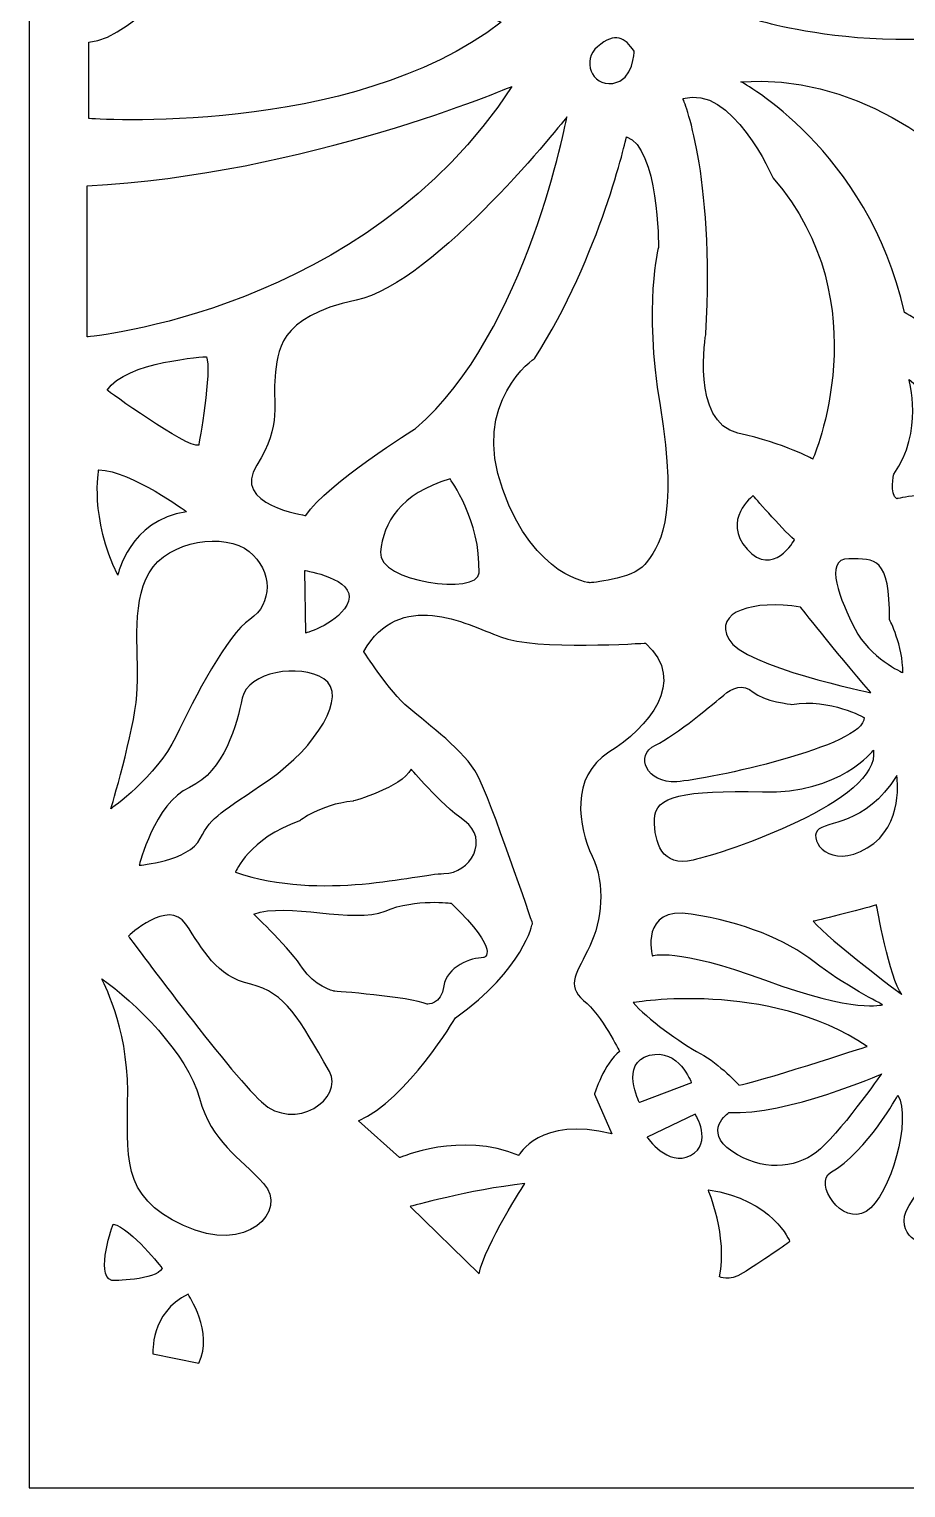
# Model space of a CAD drawing. Header units: centimetres. Extents: x 10.6 to 19.7, y -9 to 9.
# Drawn here: x 10.57 to 14.21, y -9 to -2.94 of the extents above; entities that cross this region are included whole.
import ezdxf

# ---------------------------------------------------------------- set-up
doc = ezdxf.new("R2010")
doc.units = ezdxf.units.CM
doc.header["$MEASUREMENT"] = 0
doc.layers.add('layer 1', color=7, linetype='Continuous')

msp = doc.modelspace()

# ---------------------------------------------------------------- linework, layer by layer
at = {"layer": 'layer 1', "color": 250}
msp.add_open_spline([(10.56679, 9.00077), (10.56679, 9.00077), (19.7069, 9.00077), (19.7069, 9.00077), (19.7069, 9.00077), (19.7069, 9.00077), (19.7069, -9.00021), (19.7069, -9.00021), (19.7069, -9.00021), (19.7069, -9.00021), (10.56679, -9.00021), (10.56679, -9.00021), (10.56679, -9.00021), (10.56679, -9.00021), (10.56679, 9.00077), (10.56679, 9.00077)], degree=3, knots=[0, 0, 0, 0, 0.2, 0.2, 0.2, 0.2, 0.4, 0.4, 0.4, 0.4, 0.6, 0.6, 0.6, 0.6, 1, 1, 1, 1], dxfattribs=at)
at = {"layer": 'layer 1', "color": 7}
for points, knots in [([(13.60091, -2.90208), (13.60091, -2.90208), (14.33084, -3.13059), (15.08616, -2.80687), (15.08616, -2.80687), (15.08616, -2.80687), (15.72725, -2.572), (15.28293, -2.17847), (15.28293, -2.17847), (15.28293, -2.17847), (15.21946, -2.1023), (14.74977, -2.30542), (14.74977, -2.30542), (14.28007, -2.50853), (14.27372, -2.78782), (13.60091, -2.90208)], [0, 0, 0, 0, 0.2, 0.2, 0.2, 0.2, 0.4, 0.4, 0.4, 0.4, 0.6, 0.6, 0.6, 0.6, 1, 1, 1, 1]), ([(12.52821, -2.90842), (12.52821, -2.90842), (11.95695, -2.5847), (11.30319, -2.5847), (11.30319, -2.5847), (11.30319, -2.5847), (11.01121, -2.97825), (10.81445, -2.99093), (10.81445, -2.99093), (10.81445, -2.99093), (10.81445, -3.30831), (10.81445, -3.30831), (10.81445, -3.30831), (10.81445, -3.30831), (11.89983, -3.39082), (12.52821, -2.90842)], [0, 0, 0, 0, 0.2, 0.2, 0.2, 0.2, 0.4, 0.4, 0.4, 0.4, 0.6, 0.6, 0.6, 0.6, 1, 1, 1, 1]), ([(13.08044, -3.02902), (13.08044, -3.02902), (13.08044, -3.14963), (12.99157, -3.16231), (12.99157, -3.16231), (12.9027, -3.17501), (12.86304, -3.06419), (12.9281, -3.00997), (12.9281, -3.00997), (13.00427, -2.94651), (13.04235, -2.97189), (13.08044, -3.02902)], [0, 0, 0, 0, 0.25, 0.25, 0.25, 0.25, 0.5, 0.5, 0.5, 0.5, 1, 1, 1, 1]), ([(13.52474, -3.15597), (13.52474, -3.15597), (14.05157, -3.43525), (14.2039, -4.11443), (14.2039, -4.11443), (14.2039, -4.11443), (14.4451, -4.24137), (14.58474, -4.46988), (14.58474, -4.46988), (14.58474, -4.46988), (14.65456, -4.50796), (14.65456, -4.50796), (14.65456, -4.50796), (14.65456, -4.50796), (14.77516, -4.30485), (15.07346, -4.29215), (15.07346, -4.29215), (15.07346, -4.29215), (14.43875, -3.08614), (13.52474, -3.15597)], [0, 0, 0, 0, 0.1666667, 0.1666667, 0.1666667, 0.1666667, 0.3333333, 0.3333333, 0.3333333, 0.3333333, 0.5, 0.5, 0.5, 0.5, 0.6666667, 0.6666667, 0.6666667, 0.6666667, 1, 1, 1, 1]), ([(12.57265, -3.17501), (12.57265, -3.17501), (11.70942, -3.54316), (10.80809, -3.58759), (10.80809, -3.58759), (10.80809, -3.58759), (10.80809, -4.21598), (10.80809, -4.21598), (10.80809, -4.21598), (10.80809, -4.21598), (11.96331, -4.11443), (12.57265, -3.17501)], [0, 0, 0, 0, 0.25, 0.25, 0.25, 0.25, 0.5, 0.5, 0.5, 0.5, 1, 1, 1, 1]), ([(13.28355, -3.22578), (13.28355, -3.22578), (13.41683, -3.53046), (13.37876, -4.20328), (13.37876, -4.20328), (13.37876, -4.20328), (13.31527, -4.57143), (13.51204, -4.61587), (13.51204, -4.61587), (13.7088, -4.6603), (13.82306, -4.72377), (13.82306, -4.72377), (13.82306, -4.72377), (13.82306, -4.72377), (14.10869, -4.07634), (13.65803, -3.55586), (13.65803, -3.55586), (13.65803, -3.55586), (13.48665, -3.16231), (13.28355, -3.22578)], [0, 0, 0, 0, 0.1666667, 0.1666667, 0.1666667, 0.1666667, 0.3333333, 0.3333333, 0.3333333, 0.3333333, 0.5, 0.5, 0.5, 0.5, 0.6666667, 0.6666667, 0.6666667, 0.6666667, 1, 1, 1, 1]), ([(12.80114, -3.30195), (12.80114, -3.30195), (12.63612, -4.19694), (12.17276, -4.59683), (12.17276, -4.59683), (12.17276, -4.59683), (11.80462, -4.82534), (11.71576, -4.95863), (11.71576, -4.95863), (11.71576, -4.95863), (11.40474, -4.91419), (11.51264, -4.74917), (11.51264, -4.74917), (11.62055, -4.58413), (11.57612, -4.48258), (11.58881, -4.38102), (11.58881, -4.38102), (11.60151, -4.27945), (11.59517, -4.13347), (11.92523, -4.06364), (11.92523, -4.06364), (12.25527, -3.99382), (12.80114, -3.30195), (12.80114, -3.30195)], [0, 0, 0, 0, 0.1428571, 0.1428571, 0.1428571, 0.1428571, 0.2857143, 0.2857143, 0.2857143, 0.2857143, 0.4285714, 0.4285714, 0.4285714, 0.4285714, 0.5714286, 0.5714286, 0.5714286, 0.5714286, 0.7142857, 0.7142857, 0.7142857, 0.7142857, 1, 1, 1, 1]), ([(13.04869, -3.38448), (13.04869, -3.38448), (12.94078, -3.87956), (12.66786, -4.30485), (12.66786, -4.30485), (12.66786, -4.30485), (12.40127, -4.48258), (12.53457, -4.85072), (12.53457, -4.85072), (12.66786, -5.21887), (12.89636, -5.23791), (12.89636, -5.23791), (12.89636, -5.23791), (12.89636, -5.23791), (13.07261, -5.2256), (13.12486, -5.16174), (13.12486, -5.16174), (13.18199, -5.09193), (13.26821, -4.9809), (13.18833, -4.50162), (13.18833, -4.50162), (13.11852, -4.08269), (13.18199, -3.84148), (13.18199, -3.84148), (13.18199, -3.84148), (13.18199, -3.84148), (13.18199, -3.42891), (13.04869, -3.38448)], [0, 0, 0, 0, 0.125, 0.125, 0.125, 0.125, 0.25, 0.25, 0.25, 0.25, 0.375, 0.375, 0.375, 0.375, 0.5, 0.5, 0.5, 0.5, 0.625, 0.625, 0.625, 0.625, 0.75, 0.75, 0.75, 0.75, 1, 1, 1, 1]), ([(10.89061, -4.43815), (10.89061, -4.43815), (11.22068, -4.67934), (11.27145, -4.66664), (11.27145, -4.66664), (11.27145, -4.66664), (11.32857, -4.34928), (11.30319, -4.2985), (11.30319, -4.2985), (11.30319, -4.2985), (10.96678, -4.31754), (10.89061, -4.43815)], [0, 0, 0, 0, 0.25, 0.25, 0.25, 0.25, 0.5, 0.5, 0.5, 0.5, 1, 1, 1, 1]), ([(14.22295, -4.39371), (14.22295, -4.39371), (14.28642, -4.60951), (14.15946, -4.78725), (14.15946, -4.78725), (14.15946, -4.78725), (14.14043, -4.86977), (14.17216, -4.88881), (14.17216, -4.88881), (14.17216, -4.88881), (14.31816, -4.85707), (14.37527, -4.88246), (14.37527, -4.88246), (14.37527, -4.88246), (14.48952, -4.58413), (14.22295, -4.39371)], [0, 0, 0, 0, 0.2, 0.2, 0.2, 0.2, 0.4, 0.4, 0.4, 0.4, 0.6, 0.6, 0.6, 0.6, 1, 1, 1, 1]), ([(11.22068, -4.94276), (11.22068, -4.94276), (10.99535, -4.77455), (10.85569, -4.76821), (10.85569, -4.76821), (10.85569, -4.76821), (10.81761, -4.96816), (10.93504, -5.20618), (10.93504, -5.20618), (10.93504, -5.20618), (10.98265, -4.97768), (11.22068, -4.94276)], [0, 0, 0, 0, 0.25, 0.25, 0.25, 0.25, 0.5, 0.5, 0.5, 0.5, 1, 1, 1, 1]), ([(12.31558, -4.8063), (12.31558, -4.8063), (12.44348, -4.97777), (12.43618, -5.19666), (12.43618, -5.19666), (12.43301, -5.29186), (12.01408, -5.23475), (12.02678, -5.11097), (12.02678, -5.11097), (12.03947, -4.9872), (12.10611, -4.86977), (12.31558, -4.8063)], [0, 0, 0, 0, 0.25, 0.25, 0.25, 0.25, 0.5, 0.5, 0.5, 0.5, 1, 1, 1, 1]), ([(13.57552, -4.87611), (13.57552, -4.87611), (13.68976, -5.0094), (13.74689, -5.06019), (13.74689, -5.06019), (13.74689, -5.06019), (13.65803, -5.21887), (13.55012, -5.09827), (13.55012, -5.09827), (13.44223, -4.97768), (13.57552, -4.87611), (13.57552, -4.87611)], [0, 0, 0, 0, 0.25, 0.25, 0.25, 0.25, 0.5, 0.5, 0.5, 0.5, 1, 1, 1, 1]), ([(10.90648, -6.17733), (10.90648, -6.17733), (11.0969, -6.04403), (11.17623, -5.87899), (11.17623, -5.87899), (11.25558, -5.71397), (11.38888, -5.45372), (11.48408, -5.39025), (11.48408, -5.39025), (11.57929, -5.32677), (11.57929, -5.18714), (11.48091, -5.10779), (11.48091, -5.10779), (11.38252, -5.02845), (11.14451, -5.06019), (11.06516, -5.19666), (11.06516, -5.19666), (10.98583, -5.33312), (11.02707, -5.54893), (11.01439, -5.70445), (11.01439, -5.70445), (11.00169, -5.85995), (10.90648, -6.17733), (10.90648, -6.17733)], [0, 0, 0, 0, 0.1428571, 0.1428571, 0.1428571, 0.1428571, 0.2857143, 0.2857143, 0.2857143, 0.2857143, 0.4285714, 0.4285714, 0.4285714, 0.4285714, 0.5714286, 0.5714286, 0.5714286, 0.5714286, 0.7142857, 0.7142857, 0.7142857, 0.7142857, 1, 1, 1, 1]), ([(14.19755, -5.6124), (14.19755, -5.6124), (14.05791, -5.54893), (13.99867, -5.43045), (13.99867, -5.43045), (13.93943, -5.31197), (13.86327, -5.13847), (13.97328, -5.13847), (13.97328, -5.13847), (14.08331, -5.13847), (14.14255, -5.13002), (14.14255, -5.39236), (14.14255, -5.39236), (14.14255, -5.39236), (14.19755, -5.49815), (14.19755, -5.6124)], [0, 0, 0, 0, 0.2, 0.2, 0.2, 0.2, 0.4, 0.4, 0.4, 0.4, 0.6, 0.6, 0.6, 0.6, 1, 1, 1, 1]), ([(11.71258, -5.18714), (11.71258, -5.18714), (11.71576, -5.44738), (11.71576, -5.44738), (11.71576, -5.44738), (11.71576, -5.44738), (11.86174, -5.40611), (11.89349, -5.31408), (11.89349, -5.31408), (11.92523, -5.22205), (11.71258, -5.18714), (11.71258, -5.18714)], [0, 0, 0, 0, 0.25, 0.25, 0.25, 0.25, 0.5, 0.5, 0.5, 0.5, 1, 1, 1, 1]), ([(11.93475, -7.47537), (11.93475, -7.47537), (12.10611, -7.62771), (12.10611, -7.62771), (12.10611, -7.62771), (12.10611, -7.62771), (12.36319, -7.51662), (12.60122, -7.61819), (12.60122, -7.61819), (12.60122, -7.61819), (12.68691, -7.45315), (12.98839, -7.52932), (12.98839, -7.52932), (12.98839, -7.52932), (12.9154, -7.36429), (12.9154, -7.36429), (12.9154, -7.36429), (12.9154, -7.36429), (12.95666, -7.23416), (13.02013, -7.18656), (13.02013, -7.18656), (13.02013, -7.18656), (12.94714, -7.0374), (12.87097, -6.97393), (12.87097, -6.97393), (12.7948, -6.91044), (12.84559, -6.85649), (12.89636, -6.7486), (12.89636, -6.7486), (12.94714, -6.64069), (12.963, -6.49469), (12.90588, -6.37409), (12.90588, -6.37409), (12.84875, -6.2535), (12.81384, -6.04403), (12.9757, -5.94248), (12.9757, -5.94248), (13.13756, -5.84091), (13.30575, -5.65049), (13.12804, -5.48863), (13.12804, -5.48863), (13.12804, -5.48863), (12.67103, -5.52037), (12.52505, -5.46324), (12.52505, -5.46324), (12.37905, -5.40611), (12.10611, -5.26331), (11.95695, -5.52355), (11.95695, -5.52355), (11.95695, -5.52355), (12.06169, -5.68857), (12.1442, -5.7584), (12.1442, -5.7584), (12.22671, -5.82822), (12.37589, -5.93612), (12.42983, -6.03769), (12.42983, -6.03769), (12.48378, -6.13924), (12.65834, -6.65339), (12.65834, -6.65339), (12.65834, -6.65339), (12.65834, -6.65339), (12.62342, -6.84379), (12.3378, -7.04692), (12.3378, -7.04692), (12.3378, -7.04692), (12.13786, -7.3865), (11.93475, -7.47537)], [0, 0, 0, 0, 0.0555556, 0.0555556, 0.0555556, 0.0555556, 0.1111111, 0.1111111, 0.1111111, 0.1111111, 0.1666667, 0.1666667, 0.1666667, 0.1666667, 0.2222222, 0.2222222, 0.2222222, 0.2222222, 0.2777778, 0.2777778, 0.2777778, 0.2777778, 0.3333333, 0.3333333, 0.3333333, 0.3333333, 0.3888889, 0.3888889, 0.3888889, 0.3888889, 0.4444444, 0.4444444, 0.4444444, 0.4444444, 0.5, 0.5, 0.5, 0.5, 0.5555556, 0.5555556, 0.5555556, 0.5555556, 0.6111111, 0.6111111, 0.6111111, 0.6111111, 0.6666667, 0.6666667, 0.6666667, 0.6666667, 0.7222222, 0.7222222, 0.7222222, 0.7222222, 0.7777778, 0.7777778, 0.7777778, 0.7777778, 0.8333333, 0.8333333, 0.8333333, 0.8333333, 0.8888889, 0.8888889, 0.8888889, 0.8888889, 1, 1, 1, 1]), ([(13.77229, -5.33947), (13.77229, -5.33947), (13.90557, -5.51085), (14.06427, -5.69493), (14.06427, -5.69493), (14.06427, -5.69493), (13.53744, -5.58702), (13.47395, -5.47276), (13.47395, -5.47276), (13.41048, -5.35851), (13.57552, -5.30772), (13.77229, -5.33947)], [0, 0, 0, 0, 0.25, 0.25, 0.25, 0.25, 0.5, 0.5, 0.5, 0.5, 1, 1, 1, 1]), ([(11.02391, -6.41218), (11.02391, -6.41218), (11.08738, -6.15511), (11.23336, -6.08846), (11.23336, -6.08846), (11.37936, -6.02181), (11.43013, -5.82505), (11.45235, -5.71713), (11.45235, -5.71713), (11.47457, -5.60924), (11.69038, -5.57115), (11.79193, -5.6378), (11.79193, -5.6378), (11.89349, -5.70445), (11.76019, -5.92026), (11.56342, -6.05673), (11.56342, -6.05673), (11.36666, -6.19319), (11.32539, -6.20589), (11.27779, -6.3011), (11.27779, -6.3011), (11.2302, -6.39631), (11.02391, -6.41218), (11.02391, -6.41218)], [0, 0, 0, 0, 0.1428571, 0.1428571, 0.1428571, 0.1428571, 0.2857143, 0.2857143, 0.2857143, 0.2857143, 0.4285714, 0.4285714, 0.4285714, 0.4285714, 0.5714286, 0.5714286, 0.5714286, 0.5714286, 0.7142857, 0.7142857, 0.7142857, 0.7142857, 1, 1, 1, 1]), ([(14.03675, -5.7986), (14.03675, -5.7986), (13.89711, -5.7182), (13.73632, -5.74358), (13.73632, -5.74358), (13.73632, -5.74358), (13.61784, -5.7309), (13.57552, -5.69281), (13.57552, -5.69281), (13.53321, -5.65473), (13.48665, -5.67589), (13.4528, -5.7055), (13.4528, -5.7055), (13.41896, -5.73513), (13.25369, -5.87267), (13.16929, -5.91285), (13.16929, -5.91285), (13.08044, -5.95516), (13.13121, -6.07366), (13.25815, -6.06519), (13.25815, -6.06519), (13.3851, -6.05673), (14.04099, -5.91708), (14.03675, -5.7986)], [0, 0, 0, 0, 0.1428571, 0.1428571, 0.1428571, 0.1428571, 0.2857143, 0.2857143, 0.2857143, 0.2857143, 0.4285714, 0.4285714, 0.4285714, 0.4285714, 0.5714286, 0.5714286, 0.5714286, 0.5714286, 0.7142857, 0.7142857, 0.7142857, 0.7142857, 1, 1, 1, 1]), ([(14.07484, -5.93401), (14.07484, -5.93401), (13.93943, -6.11597), (13.61361, -6.1075), (13.61361, -6.1075), (13.28777, -6.09904), (13.16506, -6.12443), (13.16506, -6.22176), (13.16506, -6.22176), (13.16506, -6.31908), (13.19468, -6.42065), (13.32586, -6.39102), (13.32586, -6.39102), (13.45704, -6.36139), (14.10869, -6.14559), (14.07484, -5.93401)], [0, 0, 0, 0, 0.2, 0.2, 0.2, 0.2, 0.4, 0.4, 0.4, 0.4, 0.6, 0.6, 0.6, 0.6, 1, 1, 1, 1]), ([(11.42378, -6.44074), (11.42378, -6.44074), (11.48091, -6.3011), (11.69038, -6.2281), (11.69038, -6.2281), (11.69038, -6.2281), (11.76971, -6.16145), (11.91253, -6.14559), (11.91253, -6.14559), (11.91253, -6.14559), (12.11247, -6.09164), (12.15372, -6.01229), (12.15372, -6.01229), (12.15372, -6.01229), (12.27115, -6.15193), (12.37589, -6.2281), (12.37589, -6.2281), (12.4806, -6.30427), (12.40127, -6.44708), (12.2902, -6.44708), (12.2902, -6.44708), (12.17912, -6.44708), (11.78557, -6.56452), (11.42378, -6.44074)], [0, 0, 0, 0, 0.1428571, 0.1428571, 0.1428571, 0.1428571, 0.2857143, 0.2857143, 0.2857143, 0.2857143, 0.4285714, 0.4285714, 0.4285714, 0.4285714, 0.5714286, 0.5714286, 0.5714286, 0.5714286, 0.7142857, 0.7142857, 0.7142857, 0.7142857, 1, 1, 1, 1]), ([(14.17216, -6.0398), (14.17216, -6.0398), (14.20602, -6.24714), (14.04945, -6.34024), (14.04945, -6.34024), (13.89288, -6.43333), (13.80826, -6.31062), (13.8421, -6.26831), (13.8421, -6.26831), (13.87596, -6.22598), (14.04099, -6.25138), (14.17216, -6.0398)], [0, 0, 0, 0, 0.25, 0.25, 0.25, 0.25, 0.5, 0.5, 0.5, 0.5, 1, 1, 1, 1]), ([(10.97947, -6.70733), (10.97947, -6.70733), (11.14451, -6.54865), (11.2175, -6.65655), (11.2175, -6.65655), (11.29049, -6.76446), (11.34127, -6.87236), (11.48725, -6.90728), (11.48725, -6.90728), (11.63325, -6.94218), (11.68943, -7.05083), (11.81414, -7.26908), (11.81414, -7.26908), (11.87762, -7.38016), (11.67133, -7.52614), (11.53168, -7.39602), (11.53168, -7.39602), (11.39204, -7.2659), (10.97947, -6.70733), (10.97947, -6.70733)], [0, 0, 0, 0, 0.1666667, 0.1666667, 0.1666667, 0.1666667, 0.3333333, 0.3333333, 0.3333333, 0.3333333, 0.5, 0.5, 0.5, 0.5, 0.6666667, 0.6666667, 0.6666667, 0.6666667, 1, 1, 1, 1]), ([(11.49995, -6.6153), (11.49995, -6.6153), (11.65863, -6.76764), (11.70306, -6.84063), (11.70306, -6.84063), (11.74749, -6.91362), (11.83318, -6.93584), (11.83318, -6.93584), (11.83318, -6.93584), (11.83318, -6.93584), (12.14738, -6.95805), (12.22037, -6.98979), (12.22037, -6.98979), (12.22037, -6.98979), (12.28067, -6.99297), (12.2902, -6.91362), (12.2902, -6.91362), (12.29972, -6.83429), (12.40445, -6.7962), (12.45522, -6.7962), (12.45522, -6.7962), (12.45522, -6.7962), (12.53457, -6.77715), (12.32192, -6.57086), (12.32192, -6.57086), (12.32192, -6.57086), (12.17594, -6.54865), (12.04582, -6.6026), (12.04582, -6.6026), (11.91571, -6.65655), (11.63641, -6.56452), (11.49995, -6.6153)], [0, 0, 0, 0, 0.1111111, 0.1111111, 0.1111111, 0.1111111, 0.2222222, 0.2222222, 0.2222222, 0.2222222, 0.3333333, 0.3333333, 0.3333333, 0.3333333, 0.4444444, 0.4444444, 0.4444444, 0.4444444, 0.5555556, 0.5555556, 0.5555556, 0.5555556, 0.6666667, 0.6666667, 0.6666667, 0.6666667, 0.7777778, 0.7777778, 0.7777778, 0.7777778, 1, 1, 1, 1]), ([(13.15661, -6.7888), (13.15661, -6.7888), (13.10159, -6.58145), (13.3174, -6.6153), (13.3174, -6.6153), (13.53321, -6.64916), (13.71093, -6.72108), (13.82942, -6.81418), (13.82942, -6.81418), (13.9479, -6.90728), (14.11292, -6.9919), (14.11292, -6.9919), (14.11292, -6.9919), (14.11292, -6.9919), (14.00291, -7.02999), (13.62629, -6.89035), (13.62629, -6.89035), (13.24969, -6.75071), (13.15661, -6.7888), (13.15661, -6.7888)], [0, 0, 0, 0, 0.1666667, 0.1666667, 0.1666667, 0.1666667, 0.3333333, 0.3333333, 0.3333333, 0.3333333, 0.5, 0.5, 0.5, 0.5, 0.6666667, 0.6666667, 0.6666667, 0.6666667, 1, 1, 1, 1]), ([(13.82519, -6.64491), (13.82519, -6.64491), (14.02407, -6.59837), (14.08754, -6.57722), (14.08754, -6.57722), (14.08754, -6.57722), (14.14255, -6.88612), (14.19332, -6.94959), (14.19332, -6.94959), (14.19332, -6.94959), (13.89288, -6.72533), (13.82519, -6.64491)], [0, 0, 0, 0, 0.25, 0.25, 0.25, 0.25, 0.5, 0.5, 0.5, 0.5, 1, 1, 1, 1]), ([(10.86839, -6.88506), (10.86839, -6.88506), (10.9763, -7.08182), (10.9763, -7.35159), (10.9763, -7.35159), (10.9763, -7.62135), (10.94138, -7.78639), (11.20798, -7.91016), (11.20798, -7.91016), (11.47457, -8.03394), (11.64277, -7.8467), (11.5412, -7.73561), (11.5412, -7.73561), (11.43965, -7.62453), (11.32539, -7.56422), (11.27462, -7.38016), (11.27462, -7.38016), (11.22384, -7.19608), (11.00487, -6.97709), (10.86839, -6.88506)], [0, 0, 0, 0, 0.1666667, 0.1666667, 0.1666667, 0.1666667, 0.3333333, 0.3333333, 0.3333333, 0.3333333, 0.5, 0.5, 0.5, 0.5, 0.6666667, 0.6666667, 0.6666667, 0.6666667, 1, 1, 1, 1]), ([(13.07619, -6.98345), (13.07619, -6.98345), (13.63476, -6.88612), (14.04945, -7.1654), (14.04945, -7.1654), (14.04945, -7.1654), (13.56705, -7.32198), (13.51628, -7.32621), (13.51628, -7.32621), (13.51628, -7.32621), (13.43587, -7.23734), (13.35549, -7.19503), (13.35549, -7.19503), (13.27507, -7.15271), (13.13121, -7.04692), (13.07619, -6.98345)], [0, 0, 0, 0, 0.2, 0.2, 0.2, 0.2, 0.4, 0.4, 0.4, 0.4, 0.6, 0.6, 0.6, 0.6, 1, 1, 1, 1]), ([(13.10264, -7.3992), (13.10264, -7.3992), (13.31845, -7.31669), (13.31845, -7.31669), (13.31845, -7.31669), (13.31845, -7.31669), (13.26767, -7.17069), (13.14391, -7.20243), (13.14391, -7.20243), (13.02013, -7.23416), (13.10264, -7.3992), (13.10264, -7.3992)], [0, 0, 0, 0, 0.25, 0.25, 0.25, 0.25, 0.5, 0.5, 0.5, 0.5, 1, 1, 1, 1]), ([(13.47395, -7.44046), (13.47395, -7.44046), (13.36394, -7.51662), (13.48665, -7.60126), (13.48665, -7.60126), (13.60938, -7.68589), (13.74902, -7.6732), (13.83787, -7.60549), (13.83787, -7.60549), (13.92674, -7.53779), (14.10869, -7.27965), (14.10869, -7.27965), (14.10869, -7.27965), (14.10869, -7.27965), (13.71516, -7.45315), (13.47395, -7.44046)], [0, 0, 0, 0, 0.2, 0.2, 0.2, 0.2, 0.4, 0.4, 0.4, 0.4, 0.6, 0.6, 0.6, 0.6, 1, 1, 1, 1]), ([(14.17639, -7.36852), (14.17639, -7.36852), (14.05229, -7.59885), (13.89711, -7.69013), (13.89711, -7.69013), (13.82519, -7.73244), (13.94365, -7.91439), (14.04522, -7.85092), (14.04522, -7.85092), (14.14678, -7.78745), (14.23563, -7.46162), (14.17639, -7.36852)], [0, 0, 0, 0, 0.25, 0.25, 0.25, 0.25, 0.5, 0.5, 0.5, 0.5, 1, 1, 1, 1]), ([(13.13439, -7.54202), (13.13439, -7.54202), (13.33431, -7.44681), (13.33431, -7.44681), (13.33431, -7.44681), (13.33431, -7.44681), (13.41048, -7.5674), (13.31527, -7.61819), (13.31527, -7.61819), (13.22006, -7.66896), (13.13439, -7.54202), (13.13439, -7.54202)], [0, 0, 0, 0, 0.25, 0.25, 0.25, 0.25, 0.5, 0.5, 0.5, 0.5, 1, 1, 1, 1]), ([(14.3118, -7.44469), (14.3118, -7.44469), (14.34566, -7.65627), (14.23987, -7.80014), (14.23987, -7.80014), (14.13408, -7.94402), (14.28642, -7.99056), (14.28642, -7.99056), (14.28642, -7.99056), (14.28642, -7.99056), (14.47684, -8.00749), (14.43028, -7.79591), (14.43028, -7.79591), (14.38374, -7.58433), (14.3118, -7.44469), (14.3118, -7.44469)], [0, 0, 0, 0, 0.2, 0.2, 0.2, 0.2, 0.4, 0.4, 0.4, 0.4, 0.6, 0.6, 0.6, 0.6, 1, 1, 1, 1]), ([(12.6266, -7.73561), (12.6266, -7.73561), (12.46156, -7.98951), (12.43618, -8.11011), (12.43618, -8.11011), (12.43618, -8.11011), (12.15056, -7.83082), (12.15056, -7.83082), (12.15056, -7.83082), (12.15056, -7.83082), (12.39493, -7.761), (12.6266, -7.73561)], [0, 0, 0, 0, 0.25, 0.25, 0.25, 0.25, 0.5, 0.5, 0.5, 0.5, 1, 1, 1, 1]), ([(13.38828, -7.761), (13.38828, -7.761), (13.47079, -7.95459), (13.43587, -8.12281), (13.43587, -8.12281), (13.43587, -8.12281), (13.47079, -8.14502), (13.53426, -8.10693), (13.53426, -8.10693), (13.59773, -8.06885), (13.72785, -7.97681), (13.72785, -7.97681), (13.72785, -7.97681), (13.72785, -7.97681), (13.66121, -7.80225), (13.38828, -7.761)], [0, 0, 0, 0, 0.2, 0.2, 0.2, 0.2, 0.4, 0.4, 0.4, 0.4, 0.6, 0.6, 0.6, 0.6, 1, 1, 1, 1]), ([(10.916, -7.90382), (10.916, -7.90382), (10.83983, -8.11329), (10.90966, -8.13867), (10.90966, -8.13867), (10.90966, -8.13867), (11.09372, -8.13867), (11.11911, -8.08789), (11.11911, -8.08789), (11.11911, -8.08789), (10.99217, -7.92286), (10.916, -7.90382)], [0, 0, 0, 0, 0.25, 0.25, 0.25, 0.25, 0.5, 0.5, 0.5, 0.5, 1, 1, 1, 1]), ([(11.22702, -8.1958), (11.22702, -8.1958), (11.33492, -8.35448), (11.27145, -8.48143), (11.27145, -8.48143), (11.27145, -8.48143), (11.08102, -8.44335), (11.08102, -8.44335), (11.08102, -8.44335), (11.08102, -8.44335), (11.06834, -8.27197), (11.22702, -8.1958)], [0, 0, 0, 0, 0.25, 0.25, 0.25, 0.25, 0.5, 0.5, 0.5, 0.5, 1, 1, 1, 1])]:
    msp.add_open_spline(points, degree=3, knots=knots, dxfattribs=at)

doc.saveas('drawing.dxf')
